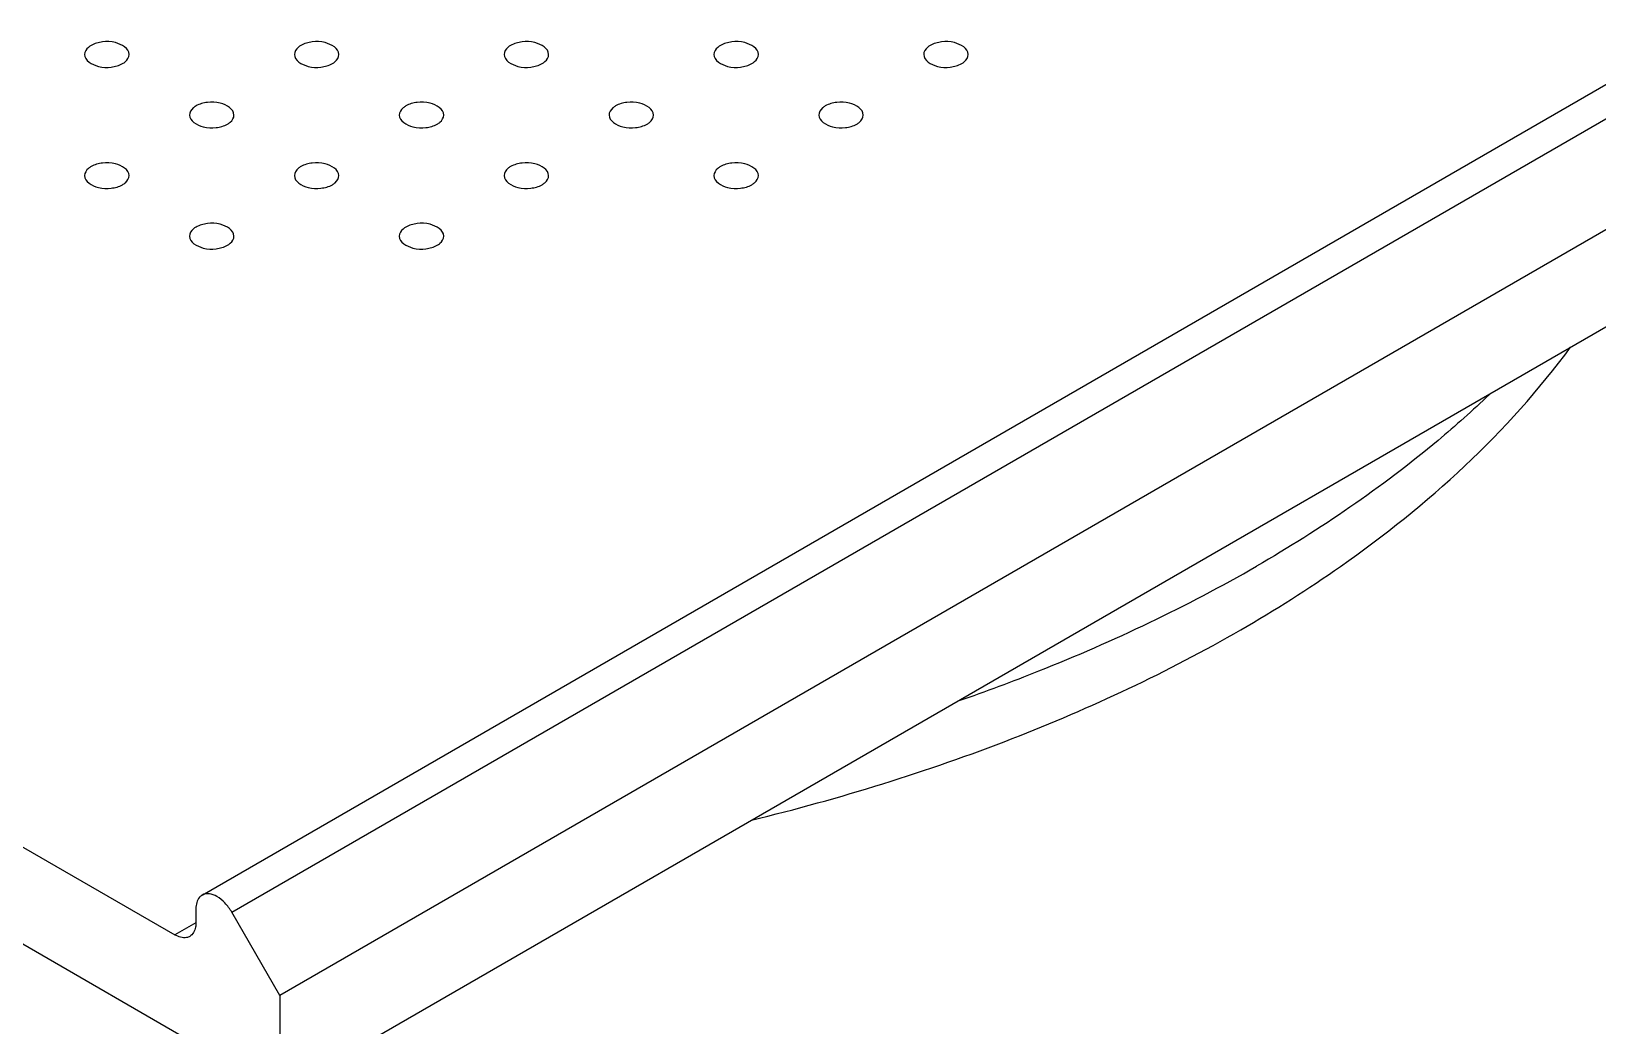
# Model space of a CAD drawing. Header units: millimetres. Extents: x 0 to 1189, y 0 to 841.
# Drawn here: x 630.7 to 683.5, y 345.5 to 379 of the extents above; entities that cross this region are included whole.
import ezdxf

# ---------------------------------------------------------------- set-up
doc = ezdxf.new("R2010")
doc.units = ezdxf.units.MM
doc.header["$LTSCALE"] = 65.395
doc.layers.get('0').update_dxf_attribs({"linetype": 'CONTINUOUS'})
doc.layers.add('AXIS', color=7, linetype='CONTINUOUS')
doc.layers.add('SURFACES', color=7, linetype='CONTINUOUS')

msp = doc.modelspace()

# ---------------------------------------------------------------- linework, layer by layer
at = {"color": 7, "linetype": 'Continuous'}
for p, q in [((636.477, 349.881), (719.381, 397.745)), ((722.002, 394.359), (639.098, 346.495)), ((595.83, 371.476), (635.563, 348.536)), ((636.27, 349.423), (636.27, 348.945)), ((639.098, 346.495), (637.477, 349.303)), ((639.098, 346.495), (639.098, 343.229))]:
    msp.add_line(p, q, dxfattribs=at)
at = {"color": 9, "linetype": 'Continuous'}
for p, q in [((637.477, 349.303), (720.381, 397.167)), ((636.27, 348.945), (635.563, 348.536))]:
    msp.add_line(p, q, dxfattribs=at)
for points, knots in [([(671.49, 358.82), (672.641, 359.484), (676.776, 362.1), (680.496, 365.466), (682.607, 368.345)], [0, 0, 0, 0, 0.271162, 1, 1, 1, 1]), ([(654.992, 352.402), (657.973, 353.131), (663.643, 354.879), (669.025, 357.397), (671.49, 358.82)], [0, 0, 0, 0, 0.518724, 1, 1, 1, 1])]:
    msp.add_open_spline(points, degree=3, knots=knots, dxfattribs=at)
at = {"color": 7, "linetype": 'Continuous'}
for points, knots in [([(636.476, 349.88), (636.443, 349.861), (636.309, 349.748), (636.27, 349.557), (636.27, 349.423)], [0, 0, 0, 0, 0.220886, 1, 1, 1, 1]), ([(637.477, 349.303), (637.413, 349.415), (637.263, 349.614), (636.961, 349.882), (636.621, 349.965), (636.476, 349.88)], [0, 0, 0, 0, 0.311733, 0.593488, 1, 1, 1, 1]), ([(636.063, 348.487), (636.03, 348.468), (635.864, 348.408), (635.679, 348.469), (635.563, 348.536)], [0, 0, 0, 0, 0.220859, 1, 1, 1, 1]), ([(636.27, 348.945), (636.27, 348.894), (636.258, 348.725), (636.167, 348.547), (636.063, 348.487)], [0, 0, 0, 0, 0.294965, 1, 1, 1, 1])]:
    msp.add_open_spline(points, degree=3, knots=knots, dxfattribs=at)
at = {"layer": 'AXIS', "color": 7, "linetype": 'Continuous'}
for points, knots in [([(634.017, 378.211), (634.017, 378.415), (633.594, 378.65), (633.135, 378.656), (632.852, 378.584), (632.736, 378.517)], [0, 0, 0, 0, 0.422614, 0.722333, 1, 1, 1, 1]), ([(641.088, 378.211), (641.088, 378.415), (640.666, 378.65), (640.206, 378.656), (639.923, 378.584), (639.807, 378.517)], [0, 0, 0, 0, 0.422614, 0.722333, 1, 1, 1, 1]), ([(648.159, 378.211), (648.159, 378.415), (647.737, 378.65), (647.278, 378.656), (646.995, 378.584), (646.878, 378.517)], [0, 0, 0, 0, 0.422614, 0.722333, 1, 1, 1, 1]), ([(655.23, 378.211), (655.23, 378.415), (654.808, 378.65), (654.349, 378.656), (654.066, 378.584), (653.95, 378.517)], [0, 0, 0, 0, 0.422614, 0.722333, 1, 1, 1, 1]), ([(662.301, 378.211), (662.301, 378.415), (661.879, 378.65), (661.42, 378.656), (661.137, 378.584), (661.021, 378.517)], [0, 0, 0, 0, 0.422614, 0.722333, 1, 1, 1, 1]), ([(632.736, 378.517), (632.704, 378.498), (632.598, 378.427), (632.517, 378.301), (632.517, 378.211)], [0, 0, 0, 0, 0.293914, 1, 1, 1, 1]), ([(632.517, 378.211), (632.517, 378.007), (632.939, 377.772), (633.398, 377.766), (633.681, 377.838), (633.797, 377.905)], [0, 0, 0, 0, 0.422614, 0.722333, 1, 1, 1, 1]), ([(633.797, 377.905), (633.83, 377.923), (633.935, 377.994), (634.017, 378.12), (634.017, 378.211)], [0, 0, 0, 0, 0.293914, 1, 1, 1, 1]), ([(639.807, 378.517), (639.775, 378.498), (639.669, 378.427), (639.588, 378.301), (639.588, 378.211)], [0, 0, 0, 0, 0.293914, 1, 1, 1, 1]), ([(639.588, 378.211), (639.588, 378.007), (640.01, 377.772), (640.469, 377.766), (640.752, 377.838), (640.868, 377.905)], [0, 0, 0, 0, 0.422614, 0.722333, 1, 1, 1, 1]), ([(640.868, 377.905), (640.901, 377.923), (641.006, 377.994), (641.088, 378.12), (641.088, 378.211)], [0, 0, 0, 0, 0.293914, 1, 1, 1, 1]), ([(646.878, 378.517), (646.846, 378.498), (646.74, 378.427), (646.659, 378.301), (646.659, 378.211)], [0, 0, 0, 0, 0.293914, 1, 1, 1, 1]), ([(646.659, 378.211), (646.659, 378.007), (647.081, 377.772), (647.54, 377.766), (647.823, 377.838), (647.939, 377.905)], [0, 0, 0, 0, 0.422614, 0.722333, 1, 1, 1, 1]), ([(647.939, 377.905), (647.972, 377.923), (648.077, 377.994), (648.159, 378.12), (648.159, 378.211)], [0, 0, 0, 0, 0.293914, 1, 1, 1, 1]), ([(653.95, 378.517), (653.917, 378.498), (653.811, 378.427), (653.73, 378.301), (653.73, 378.211)], [0, 0, 0, 0, 0.293914, 1, 1, 1, 1]), ([(653.73, 378.211), (653.73, 378.007), (654.152, 377.772), (654.611, 377.766), (654.894, 377.838), (655.01, 377.905)], [0, 0, 0, 0, 0.422614, 0.722333, 1, 1, 1, 1]), ([(655.01, 377.905), (655.043, 377.923), (655.148, 377.994), (655.23, 378.12), (655.23, 378.211)], [0, 0, 0, 0, 0.293914, 1, 1, 1, 1]), ([(661.021, 378.517), (660.988, 378.498), (660.882, 378.427), (660.801, 378.301), (660.801, 378.211)], [0, 0, 0, 0, 0.293914, 1, 1, 1, 1]), ([(660.801, 378.211), (660.801, 378.007), (661.223, 377.772), (661.682, 377.766), (661.965, 377.838), (662.081, 377.905)], [0, 0, 0, 0, 0.422614, 0.722333, 1, 1, 1, 1]), ([(662.081, 377.905), (662.114, 377.923), (662.219, 377.994), (662.301, 378.12), (662.301, 378.211)], [0, 0, 0, 0, 0.293914, 1, 1, 1, 1]), ([(636.272, 376.476), (636.239, 376.457), (636.134, 376.386), (636.052, 376.26), (636.052, 376.17)], [0, 0, 0, 0, 0.293914, 1, 1, 1, 1]), ([(637.552, 376.17), (637.552, 376.373), (637.13, 376.609), (636.671, 376.614), (636.388, 376.543), (636.272, 376.476)], [0, 0, 0, 0, 0.422614, 0.722333, 1, 1, 1, 1]), ([(643.343, 376.476), (643.31, 376.457), (643.205, 376.386), (643.123, 376.26), (643.123, 376.17)], [0, 0, 0, 0, 0.293914, 1, 1, 1, 1]), ([(644.623, 376.17), (644.623, 376.373), (644.201, 376.609), (643.742, 376.614), (643.459, 376.543), (643.343, 376.476)], [0, 0, 0, 0, 0.422614, 0.722333, 1, 1, 1, 1]), ([(650.414, 376.476), (650.381, 376.457), (650.276, 376.386), (650.194, 376.26), (650.194, 376.17)], [0, 0, 0, 0, 0.293914, 1, 1, 1, 1]), ([(651.694, 376.17), (651.694, 376.373), (651.272, 376.609), (650.813, 376.614), (650.53, 376.543), (650.414, 376.476)], [0, 0, 0, 0, 0.422614, 0.722333, 1, 1, 1, 1]), ([(657.485, 376.476), (657.452, 376.457), (657.347, 376.386), (657.265, 376.26), (657.265, 376.17)], [0, 0, 0, 0, 0.293914, 1, 1, 1, 1]), ([(658.765, 376.17), (658.765, 376.373), (658.343, 376.609), (657.884, 376.614), (657.601, 376.543), (657.485, 376.476)], [0, 0, 0, 0, 0.422614, 0.722333, 1, 1, 1, 1]), ([(636.052, 376.17), (636.052, 375.966), (636.474, 375.73), (636.933, 375.725), (637.216, 375.796), (637.333, 375.863)], [0, 0, 0, 0, 0.422614, 0.722333, 1, 1, 1, 1]), ([(637.333, 375.863), (637.365, 375.882), (637.471, 375.953), (637.552, 376.079), (637.552, 376.17)], [0, 0, 0, 0, 0.293914, 1, 1, 1, 1]), ([(643.123, 376.17), (643.123, 375.966), (643.545, 375.73), (644.005, 375.725), (644.288, 375.796), (644.404, 375.863)], [0, 0, 0, 0, 0.422614, 0.722333, 1, 1, 1, 1]), ([(644.404, 375.863), (644.436, 375.882), (644.542, 375.953), (644.623, 376.079), (644.623, 376.17)], [0, 0, 0, 0, 0.293914, 1, 1, 1, 1]), ([(650.194, 376.17), (650.194, 375.966), (650.616, 375.73), (651.076, 375.725), (651.359, 375.796), (651.475, 375.863)], [0, 0, 0, 0, 0.422614, 0.722333, 1, 1, 1, 1]), ([(651.475, 375.863), (651.507, 375.882), (651.613, 375.953), (651.694, 376.079), (651.694, 376.17)], [0, 0, 0, 0, 0.293914, 1, 1, 1, 1]), ([(657.265, 376.17), (657.266, 375.966), (657.688, 375.73), (658.147, 375.725), (658.43, 375.796), (658.546, 375.863)], [0, 0, 0, 0, 0.422614, 0.722333, 1, 1, 1, 1]), ([(658.546, 375.863), (658.578, 375.882), (658.684, 375.953), (658.765, 376.079), (658.765, 376.17)], [0, 0, 0, 0, 0.293914, 1, 1, 1, 1]), ([(632.736, 374.434), (632.704, 374.416), (632.598, 374.345), (632.517, 374.219), (632.517, 374.128)], [0, 0, 0, 0, 0.293914, 1, 1, 1, 1]), ([(634.017, 374.128), (634.017, 374.332), (633.594, 374.567), (633.135, 374.573), (632.852, 374.501), (632.736, 374.434)], [0, 0, 0, 0, 0.422614, 0.722333, 1, 1, 1, 1]), ([(639.807, 374.434), (639.775, 374.416), (639.669, 374.345), (639.588, 374.219), (639.588, 374.128)], [0, 0, 0, 0, 0.293914, 1, 1, 1, 1]), ([(641.088, 374.128), (641.088, 374.332), (640.666, 374.567), (640.206, 374.573), (639.923, 374.501), (639.807, 374.434)], [0, 0, 0, 0, 0.422614, 0.722333, 1, 1, 1, 1]), ([(646.878, 374.434), (646.846, 374.416), (646.74, 374.345), (646.659, 374.219), (646.659, 374.128)], [0, 0, 0, 0, 0.293914, 1, 1, 1, 1]), ([(648.159, 374.128), (648.159, 374.332), (647.737, 374.567), (647.278, 374.573), (646.995, 374.501), (646.878, 374.434)], [0, 0, 0, 0, 0.422614, 0.722333, 1, 1, 1, 1]), ([(653.95, 374.434), (653.917, 374.416), (653.811, 374.345), (653.73, 374.219), (653.73, 374.128)], [0, 0, 0, 0, 0.293914, 1, 1, 1, 1]), ([(655.23, 374.128), (655.23, 374.332), (654.808, 374.567), (654.349, 374.573), (654.066, 374.501), (653.95, 374.434)], [0, 0, 0, 0, 0.422614, 0.722333, 1, 1, 1, 1]), ([(632.517, 374.128), (632.517, 373.924), (632.939, 373.689), (633.398, 373.684), (633.681, 373.755), (633.797, 373.822)], [0, 0, 0, 0, 0.422614, 0.722333, 1, 1, 1, 1]), ([(633.797, 373.822), (633.83, 373.841), (633.935, 373.912), (634.017, 374.038), (634.017, 374.128)], [0, 0, 0, 0, 0.293914, 1, 1, 1, 1]), ([(639.588, 374.128), (639.588, 373.924), (640.01, 373.689), (640.469, 373.684), (640.752, 373.755), (640.868, 373.822)], [0, 0, 0, 0, 0.422614, 0.722333, 1, 1, 1, 1]), ([(640.868, 373.822), (640.901, 373.841), (641.006, 373.912), (641.088, 374.038), (641.088, 374.128)], [0, 0, 0, 0, 0.293914, 1, 1, 1, 1]), ([(646.659, 374.128), (646.659, 373.924), (647.081, 373.689), (647.54, 373.684), (647.823, 373.755), (647.939, 373.822)], [0, 0, 0, 0, 0.422614, 0.722333, 1, 1, 1, 1]), ([(647.939, 373.822), (647.972, 373.841), (648.077, 373.912), (648.159, 374.038), (648.159, 374.128)], [0, 0, 0, 0, 0.293914, 1, 1, 1, 1]), ([(653.73, 374.128), (653.73, 373.924), (654.152, 373.689), (654.611, 373.684), (654.894, 373.755), (655.01, 373.822)], [0, 0, 0, 0, 0.422614, 0.722333, 1, 1, 1, 1]), ([(655.01, 373.822), (655.043, 373.841), (655.148, 373.912), (655.23, 374.038), (655.23, 374.128)], [0, 0, 0, 0, 0.293914, 1, 1, 1, 1]), ([(636.272, 372.393), (636.239, 372.374), (636.134, 372.303), (636.052, 372.178), (636.052, 372.087)], [0, 0, 0, 0, 0.293914, 1, 1, 1, 1]), ([(637.552, 372.087), (637.552, 372.291), (637.13, 372.526), (636.671, 372.532), (636.388, 372.46), (636.272, 372.393)], [0, 0, 0, 0, 0.422614, 0.722333, 1, 1, 1, 1]), ([(643.343, 372.393), (643.31, 372.374), (643.205, 372.303), (643.123, 372.178), (643.123, 372.087)], [0, 0, 0, 0, 0.293914, 1, 1, 1, 1]), ([(644.623, 372.087), (644.623, 372.291), (644.201, 372.526), (643.742, 372.532), (643.459, 372.46), (643.343, 372.393)], [0, 0, 0, 0, 0.422614, 0.722333, 1, 1, 1, 1]), ([(636.052, 372.087), (636.052, 371.883), (636.474, 371.648), (636.933, 371.642), (637.216, 371.714), (637.333, 371.781)], [0, 0, 0, 0, 0.422614, 0.722333, 1, 1, 1, 1]), ([(637.333, 371.781), (637.365, 371.8), (637.471, 371.871), (637.552, 371.996), (637.552, 372.087)], [0, 0, 0, 0, 0.293914, 1, 1, 1, 1]), ([(643.123, 372.087), (643.123, 371.883), (643.545, 371.648), (644.005, 371.642), (644.288, 371.714), (644.404, 371.781)], [0, 0, 0, 0, 0.422614, 0.722333, 1, 1, 1, 1]), ([(644.404, 371.781), (644.436, 371.8), (644.542, 371.871), (644.623, 371.996), (644.623, 372.087)], [0, 0, 0, 0, 0.293914, 1, 1, 1, 1]), ([(679.869, 366.748), (679.31, 366.214), (676.878, 364.047), (674.169, 362.204), (672.021, 360.963)], [0, 0, 0, 0, 0.237816, 1, 1, 1, 1]), ([(662.001, 356.432), (662.901, 356.746), (666.338, 358.027), (669.669, 359.606), (672.021, 360.963)], [0, 0, 0, 0, 0.25983, 1, 1, 1, 1])]:
    msp.add_open_spline(points, degree=3, knots=knots, dxfattribs=at)
at = {"layer": 'SURFACES', "color": 7, "linetype": 'Continuous'}
for p, q in [((545.491, 397.273), (639.098, 343.229)), ((639.098, 343.229), (722.002, 391.093))]:
    msp.add_line(p, q, dxfattribs=at)

doc.saveas('drawing.dxf')
